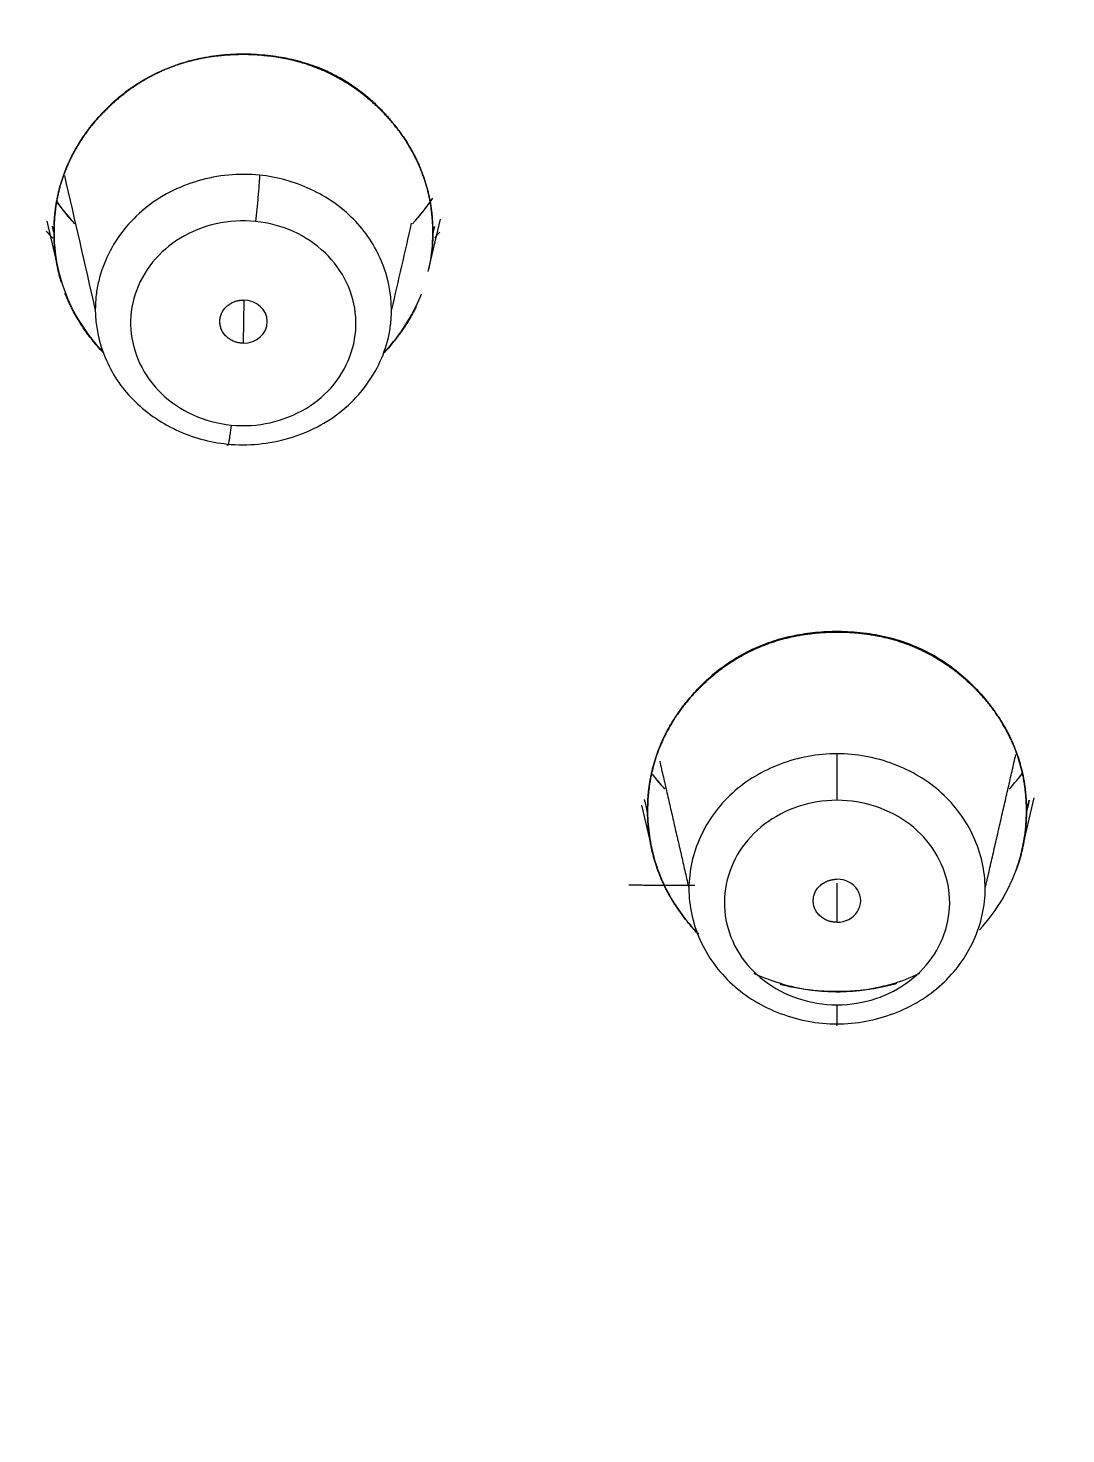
# Model space of a CAD drawing. Header units: millimetres. Extents: x 8883 to 11259, y -10160 to -6800.
# Drawn here: x 9728.3 to 9737.04, y -8427.36 to -8415.51 of the extents above; entities that cross this region are included whole.
import ezdxf

# ---------------------------------------------------------------- set-up
doc = ezdxf.new("R2010")
doc.units = ezdxf.units.MM
doc.layers.add('DIM', color=5, linetype='Continuous', lineweight=13)
doc.styles.add('ARIAL', font='arial.ttf')
doc.dimstyles.get("Standard").update_dxf_attribs({"dimtxt": 15, "dimasz": 15, "dimexe": 0.18, "dimexo": 0.0625, "dimgap": 4, "dimtad": 0, "dimdec": 1, "dimdsep": 46, "dimtxsty": 'ARIAL', "dimcen": 0, "dimclrd": 5, "dimclre": 5, "dimclrt": 5, "dimadec": 0, "dimazin": 0, "dimtfac": 1, "dimtdec": 1, "dimtofl": 0, "dimtmove": 0, "dimatfit": 3, "dimfxl": 1, "dimtolj": 1, "dimtzin": 0, "dimarcsym": 0})

# ---------------------------------------------------------------- blocks, each defined once
blk = doc.blocks.new('*D185')
at = {"layer": 'Defpoints', "color": 0, "transparency": 16777216}
for p in [(9678.596, -7626.145), (9989.37, -9683.127), (10114.894, -9683.127)]:
    blk.add_point(p, dxfattribs=at)
at = {"layer": 'DIM', "color": 5, "lineweight": -2, "transparency": 16777216}
for p, q in [((9678.658, -7626.145), (10115.074, -7626.145)), ((10114.894, -7644.145), (10114.894, -8614.508)), ((10114.894, -9665.127), (10114.894, -8694.764)), ((9989.433, -9683.127), (10115.074, -9683.127))]:
    blk.add_line(p, q, dxfattribs=at)
at = {"layer": 'DIM', "color": 5, "transparency": 16777216}
for points in [[(10111.894, -7644.145), (10117.894, -7644.145), (10114.894, -7626.145)], [(10111.894, -9665.127), (10117.894, -9665.127), (10114.894, -9683.127)]]:
    blk.add_solid(points, dxfattribs=at)
at = {"layer": 'DIM', "color": 5, "transparency": 16777216, "insert": (10114.894, -8654.636), "char_height": 18, "attachment_point": 5, "rotation": 90, "style": 'ARIAL'}
blk.add_mtext('\\A1;(2280)', dxfattribs=at)

msp = doc.modelspace()

# ---------------------------------------------------------------- linework, layer by layer
at = {"linetype": 'Continuous', "lineweight": 18}
for p, q in [((9728.453, -8417.14), (9728.552, -8417.558)), ((9731.668, -8417.563), (9731.772, -8417.122)), ((9733.465, -8422.063), (9733.554, -8422.445)), ((9736.67, -8422.445), (9736.774, -8422.002))]:
    msp.add_line(p, q, dxfattribs=at)
at = {"linetype": 'Continuous', "lineweight": 13}
msp.add_line((9730.111, -8418.168), (9730.115, -8417.804), dxfattribs=at)
at = {"linetype": 'Continuous', "lineweight": 18}
for centre, major_axis, ratio, start_param, end_param in [((9730.111, -8416.037), (1.873, 0), 0.924527, 5.576032, 5.730657), ((9730.111, -8416.037), (-1.873, 0), 0.924527, 2.455204, 2.587347), ((9730.111, -8416.037), (-1.873, 0), 0.924527, 0.571377, 0.707104), ((9730.111, -8416.037), (1.873, 0), 0.924527, 3.713657, 3.827932), ((9730.111, -8415.933), (-2.171, 0), 0.924527, 0.698464, 0.737587), ((9730.111, -8415.933), (-2.171, 0), 0.924527, 2.406705, 2.43768), ((9730.111, -8417.986), (-0.2, 0.002), 0.909099, 1.579965, 4.721555), ((9735.112, -8420.791), (-1.902, 0), 0.924527, 0.61104, 0.702097), ((9735.112, -8420.791), (1.902, 0), 0.924527, 3.755087, 3.823711), ((9735.112, -8420.791), (1.902, 0), 0.924527, 5.581187, 5.681423), ((9735.112, -8422.868), (-0.2, 0), 0.907301, 1.570796, 4.712389)]:
    msp.add_ellipse(centre, major_axis=major_axis, ratio=ratio, start_param=start_param, end_param=end_param, dxfattribs=at)
for points, knots in [([(9728.514, -8417.239), (9728.514, -8417.232), (9728.514, -8417.22), (9728.514, -8417.201), (9728.514, -8417.183), (9728.515, -8417.164), (9728.516, -8417.146), (9728.517, -8417.127), (9728.518, -8417.109), (9728.52, -8417.091), (9728.522, -8417.072), (9728.524, -8417.054), (9728.526, -8417.036), (9728.529, -8417.018), (9728.531, -8417), (9728.534, -8416.982), (9728.538, -8416.964), (9728.541, -8416.947), (9728.545, -8416.929), (9728.548, -8416.911), (9728.553, -8416.894), (9728.557, -8416.876), (9728.561, -8416.859), (9728.566, -8416.841), (9728.571, -8416.824), (9728.576, -8416.807), (9728.582, -8416.79), (9728.588, -8416.773), (9728.593, -8416.756), (9728.6, -8416.739), (9728.606, -8416.722), (9728.613, -8416.705), (9728.619, -8416.688), (9728.626, -8416.671), (9728.634, -8416.655), (9728.641, -8416.638), (9728.649, -8416.622), (9728.657, -8416.605), (9728.665, -8416.589), (9728.674, -8416.572), (9728.682, -8416.556), (9728.691, -8416.54), (9728.7, -8416.524), (9728.71, -8416.508), (9728.719, -8416.492), (9728.729, -8416.476), (9728.739, -8416.46), (9728.749, -8416.444), (9728.76, -8416.429), (9728.771, -8416.413), (9728.782, -8416.397), (9728.793, -8416.382), (9728.804, -8416.366), (9728.816, -8416.351), (9728.864, -8416.289), (9728.954, -8416.188), (9729.098, -8416.059), (9729.257, -8415.951), (9729.427, -8415.864), (9729.605, -8415.798), (9729.788, -8415.753), (9729.978, -8415.73), (9730.139, -8415.727), (9730.268, -8415.735), (9730.361, -8415.745), (9730.452, -8415.76), (9730.541, -8415.779), (9730.627, -8415.803), (9730.711, -8415.831), (9730.792, -8415.863), (9730.871, -8415.901), (9730.947, -8415.942), (9731.02, -8415.988), (9731.091, -8416.039), (9731.159, -8416.093), (9731.225, -8416.153), (9731.289, -8416.217), (9731.349, -8416.285), (9731.396, -8416.344), (9731.431, -8416.391), (9731.455, -8416.425), (9731.478, -8416.459), (9731.499, -8416.494), (9731.52, -8416.529), (9731.539, -8416.564), (9731.558, -8416.599), (9731.575, -8416.635), (9731.591, -8416.671), (9731.606, -8416.707), (9731.62, -8416.744), (9731.633, -8416.78), (9731.645, -8416.818), (9731.656, -8416.855), (9731.666, -8416.893), (9731.675, -8416.93), (9731.682, -8416.969), (9731.689, -8417.007), (9731.694, -8417.046), (9731.699, -8417.085), (9731.702, -8417.124), (9731.704, -8417.164), (9731.706, -8417.204), (9731.706, -8417.23), (9731.706, -8417.244)], [0, 0, 0, 0, 0.003945, 0.007876, 0.011795, 0.015702, 0.019596, 0.02348, 0.027353, 0.031216, 0.035069, 0.038913, 0.042749, 0.046577, 0.050397, 0.054211, 0.058018, 0.06182, 0.065617, 0.069409, 0.073197, 0.076982, 0.080765, 0.084545, 0.088324, 0.092101, 0.095879, 0.099656, 0.103434, 0.107214, 0.110996, 0.11478, 0.118567, 0.122359, 0.126154, 0.129955, 0.13376, 0.137573, 0.141391, 0.145217, 0.149051, 0.152893, 0.156744, 0.160605, 0.164475, 0.168357, 0.172249, 0.176153, 0.18007, 0.183999, 0.187941, 0.191898, 0.195868, 0.199854, 0.203854, 0.244147, 0.28333, 0.321964, 0.360627, 0.398122, 0.435523, 0.473329, 0.512022, 0.531109, 0.549792, 0.568121, 0.586148, 0.603929, 0.621523, 0.638991, 0.656395, 0.6738, 0.691269, 0.708868, 0.726659, 0.744702, 0.763058, 0.781783, 0.80093, 0.809575, 0.818147, 0.82665, 0.835091, 0.843475, 0.851808, 0.860097, 0.868346, 0.876563, 0.884752, 0.892921, 0.901076, 0.909223, 0.917367, 0.925515, 0.933674, 0.941848, 0.950044, 0.958268, 0.966525, 0.974822, 0.983163, 0.991554, 1, 1, 1, 1]), ([(9731.706, -8417.244), (9731.706, -8417.237), (9731.706, -8417.225), (9731.706, -8417.205), (9731.705, -8417.186), (9731.705, -8417.167), (9731.704, -8417.148), (9731.702, -8417.128), (9731.701, -8417.109), (9731.699, -8417.09), (9731.697, -8417.071), (9731.695, -8417.052), (9731.692, -8417.032), (9731.69, -8417.013), (9731.687, -8416.994), (9731.683, -8416.975), (9731.68, -8416.956), (9731.676, -8416.937), (9731.672, -8416.919), (9731.668, -8416.9), (9731.663, -8416.881), (9731.658, -8416.862), (9731.653, -8416.844), (9731.648, -8416.825), (9731.642, -8416.806), (9731.636, -8416.788), (9731.63, -8416.77), (9731.623, -8416.751), (9731.617, -8416.733), (9731.61, -8416.715), (9731.602, -8416.697), (9731.595, -8416.678), (9731.587, -8416.661), (9731.579, -8416.643), (9731.571, -8416.625), (9731.562, -8416.607), (9731.553, -8416.59), (9731.544, -8416.572), (9731.535, -8416.555), (9731.525, -8416.537), (9731.515, -8416.52), (9731.505, -8416.503), (9731.495, -8416.486), (9731.484, -8416.469), (9731.473, -8416.452), (9731.462, -8416.435), (9731.45, -8416.419), (9731.439, -8416.402), (9731.427, -8416.386), (9731.415, -8416.37), (9731.402, -8416.354), (9731.389, -8416.338), (9731.377, -8416.322), (9731.363, -8416.306), (9731.35, -8416.291), (9731.336, -8416.275), (9731.322, -8416.26), (9731.308, -8416.245), (9731.294, -8416.23), (9731.279, -8416.215), (9731.265, -8416.2), (9731.25, -8416.186), (9731.234, -8416.171), (9731.219, -8416.157), (9731.204, -8416.143), (9731.189, -8416.13), (9731.173, -8416.116), (9731.157, -8416.103), (9731.142, -8416.09), (9731.126, -8416.078), (9731.11, -8416.065), (9731.094, -8416.053), (9731.078, -8416.041), (9731.062, -8416.029), (9731.045, -8416.018), (9731.029, -8416.006), (9731.013, -8415.995), (9730.996, -8415.985), (9730.979, -8415.974), (9730.963, -8415.964), (9730.946, -8415.954), (9730.929, -8415.944), (9730.912, -8415.934), (9730.894, -8415.925), (9730.877, -8415.916), (9730.86, -8415.907), (9730.842, -8415.898), (9730.825, -8415.889), (9730.807, -8415.881), (9730.79, -8415.873), (9730.772, -8415.865), (9730.754, -8415.858), (9730.736, -8415.851), (9730.718, -8415.843), (9730.699, -8415.837), (9730.681, -8415.83), (9730.663, -8415.823), (9730.644, -8415.817), (9730.626, -8415.811), (9730.607, -8415.806), (9730.588, -8415.8), (9730.569, -8415.795), (9730.551, -8415.79), (9730.532, -8415.785), (9730.512, -8415.78), (9730.493, -8415.776), (9730.474, -8415.772), (9730.454, -8415.768), (9730.435, -8415.764), (9730.415, -8415.761), (9730.396, -8415.757), (9730.376, -8415.754), (9730.356, -8415.752), (9730.336, -8415.749), (9730.316, -8415.747), (9730.296, -8415.745), (9730.276, -8415.743), (9730.255, -8415.741), (9730.235, -8415.739), (9730.215, -8415.738), (9730.194, -8415.737), (9730.173, -8415.736), (9730.153, -8415.736), (9730.132, -8415.735), (9730.111, -8415.735), (9730.09, -8415.735), (9730.069, -8415.736), (9730.048, -8415.736), (9730.028, -8415.737), (9730.007, -8415.738), (9729.987, -8415.739), (9729.967, -8415.74), (9729.947, -8415.742), (9729.926, -8415.744), (9729.907, -8415.746), (9729.887, -8415.748), (9729.867, -8415.75), (9729.847, -8415.753), (9729.828, -8415.756), (9729.808, -8415.759), (9729.789, -8415.762), (9729.77, -8415.766), (9729.751, -8415.77), (9729.732, -8415.774), (9729.713, -8415.778), (9729.694, -8415.782), (9729.675, -8415.787), (9729.657, -8415.792), (9729.638, -8415.797), (9729.62, -8415.802), (9729.602, -8415.807), (9729.584, -8415.813), (9729.566, -8415.819), (9729.548, -8415.825), (9729.53, -8415.831), (9729.512, -8415.838), (9729.495, -8415.844), (9729.477, -8415.851), (9729.46, -8415.858), (9729.442, -8415.866), (9729.425, -8415.873), (9729.408, -8415.881), (9729.391, -8415.889), (9729.374, -8415.897), (9729.358, -8415.905), (9729.341, -8415.914), (9729.324, -8415.923), (9729.308, -8415.932), (9729.291, -8415.941), (9729.275, -8415.95), (9729.259, -8415.96), (9729.243, -8415.97), (9729.227, -8415.98), (9729.211, -8415.99), (9729.195, -8416), (9729.18, -8416.011), (9729.164, -8416.022), (9729.149, -8416.033), (9729.134, -8416.044), (9729.118, -8416.055), (9729.103, -8416.067), (9729.088, -8416.079), (9729.073, -8416.091), (9729.058, -8416.103), (9729.044, -8416.116), (9729.029, -8416.128), (9729.015, -8416.141), (9729, -8416.154), (9728.986, -8416.167), (9728.972, -8416.181), (9728.958, -8416.194), (9728.944, -8416.208), (9728.93, -8416.222), (9728.916, -8416.236), (9728.903, -8416.25), (9728.89, -8416.264), (9728.877, -8416.278), (9728.865, -8416.293), (9728.852, -8416.307), (9728.84, -8416.322), (9728.828, -8416.337), (9728.816, -8416.352), (9728.805, -8416.366), (9728.793, -8416.381), (9728.782, -8416.397), (9728.772, -8416.412), (9728.761, -8416.427), (9728.75, -8416.442), (9728.74, -8416.458), (9728.73, -8416.473), (9728.721, -8416.489), (9728.711, -8416.505), (9728.702, -8416.52), (9728.693, -8416.536), (9728.684, -8416.552), (9728.676, -8416.568), (9728.667, -8416.584), (9728.659, -8416.6), (9728.651, -8416.616), (9728.643, -8416.632), (9728.636, -8416.649), (9728.629, -8416.665), (9728.622, -8416.681), (9728.615, -8416.698), (9728.609, -8416.714), (9728.602, -8416.731), (9728.596, -8416.747), (9728.59, -8416.764), (9728.585, -8416.781), (9728.579, -8416.797), (9728.574, -8416.814), (9728.569, -8416.831), (9728.564, -8416.848), (9728.56, -8416.865), (9728.556, -8416.882), (9728.551, -8416.898), (9728.548, -8416.915), (9728.544, -8416.932), (9728.54, -8416.949), (9728.537, -8416.966), (9728.534, -8416.983), (9728.531, -8417), (9728.529, -8417.017), (9728.526, -8417.034), (9728.524, -8417.051), (9728.522, -8417.068), (9728.521, -8417.086), (9728.519, -8417.103), (9728.518, -8417.12), (9728.517, -8417.137), (9728.516, -8417.154), (9728.515, -8417.171), (9728.514, -8417.188), (9728.514, -8417.205), (9728.514, -8417.222), (9728.514, -8417.233), (9728.514, -8417.239)], [0, 0, 0, 0, 0.00406, 0.008119, 0.012177, 0.016235, 0.020293, 0.02435, 0.028407, 0.032464, 0.036521, 0.040578, 0.044635, 0.048693, 0.052751, 0.05681, 0.06087, 0.064931, 0.068993, 0.073056, 0.077121, 0.081187, 0.085256, 0.089326, 0.093399, 0.097474, 0.101552, 0.105632, 0.109716, 0.113803, 0.117893, 0.121987, 0.126085, 0.130187, 0.134293, 0.138404, 0.14252, 0.14664, 0.150766, 0.154897, 0.159033, 0.163176, 0.167324, 0.171478, 0.175639, 0.179807, 0.183981, 0.188162, 0.19235, 0.196545, 0.200748, 0.204958, 0.209176, 0.213402, 0.217637, 0.221879, 0.226129, 0.230389, 0.234656, 0.238932, 0.243217, 0.247504, 0.251771, 0.256016, 0.260239, 0.264443, 0.268626, 0.27279, 0.276935, 0.281062, 0.285172, 0.289265, 0.293341, 0.297403, 0.301449, 0.305482, 0.309501, 0.313507, 0.317501, 0.321483, 0.325455, 0.329417, 0.333369, 0.337313, 0.341248, 0.345176, 0.349098, 0.353013, 0.356924, 0.360829, 0.364731, 0.36863, 0.372526, 0.37642, 0.380313, 0.384206, 0.388099, 0.391993, 0.395889, 0.399787, 0.403687, 0.407592, 0.4115, 0.415414, 0.419333, 0.423259, 0.427191, 0.43113, 0.435078, 0.439035, 0.443, 0.446976, 0.450962, 0.45496, 0.458969, 0.46299, 0.467024, 0.471072, 0.475133, 0.479209, 0.4833, 0.487407, 0.491529, 0.495669, 0.499825, 0.50398, 0.508113, 0.512227, 0.51632, 0.520394, 0.524449, 0.528485, 0.532504, 0.536506, 0.540491, 0.544461, 0.548415, 0.552354, 0.556279, 0.56019, 0.564089, 0.567975, 0.571849, 0.575713, 0.579566, 0.583409, 0.587242, 0.591068, 0.594885, 0.598695, 0.602498, 0.606295, 0.610087, 0.613874, 0.617656, 0.621435, 0.625211, 0.628985, 0.632758, 0.636529, 0.640299, 0.64407, 0.647842, 0.651615, 0.65539, 0.659168, 0.662949, 0.666734, 0.670524, 0.674318, 0.678118, 0.681924, 0.685737, 0.689557, 0.693385, 0.697221, 0.701067, 0.704922, 0.708786, 0.712662, 0.716548, 0.720447, 0.724357, 0.72828, 0.732216, 0.736165, 0.740129, 0.744107, 0.7481, 0.752108, 0.756131, 0.760151, 0.76416, 0.768157, 0.772142, 0.776117, 0.78008, 0.784032, 0.787974, 0.791905, 0.795825, 0.799735, 0.803635, 0.807525, 0.811404, 0.815274, 0.819135, 0.822986, 0.826828, 0.83066, 0.834484, 0.838299, 0.842105, 0.845903, 0.849693, 0.853474, 0.857248, 0.861014, 0.864773, 0.868524, 0.872268, 0.876005, 0.879736, 0.883459, 0.887176, 0.890887, 0.894592, 0.898291, 0.901983, 0.905671, 0.909352, 0.913029, 0.9167, 0.920366, 0.924028, 0.927684, 0.931336, 0.934984, 0.938627, 0.942266, 0.945901, 0.949531, 0.953158, 0.956782, 0.960401, 0.964017, 0.96763, 0.971239, 0.974845, 0.978447, 0.982047, 0.985643, 0.989237, 0.992827, 0.996415, 1, 1, 1, 1]), ([(9730.245, -8416.751), (9730.245, -8416.767), (9730.243, -8416.801), (9730.239, -8416.864), (9730.234, -8416.919), (9730.229, -8416.977), (9730.221, -8417.056), (9730.215, -8417.11), (9730.212, -8417.141)], [0, 0, 0, 0, 0.249812, 0.374874, 0.499935, 0.624997, 0.750059, 1, 1, 1, 1]), ([(9728.576, -8417.655), (9728.575, -8417.652), (9728.57, -8417.638), (9728.563, -8417.611), (9728.554, -8417.576), (9728.546, -8417.54), (9728.538, -8417.503), (9728.532, -8417.466), (9728.526, -8417.429), (9728.522, -8417.392), (9728.518, -8417.354), (9728.516, -8417.316), (9728.514, -8417.277), (9728.514, -8417.252), (9728.514, -8417.239)], [0, 0, 0, 0, 0.01969, 0.106749, 0.194057, 0.28167, 0.369642, 0.458026, 0.546877, 0.636249, 0.726195, 0.816767, 0.908018, 1, 1, 1, 1]), ([(9728.514, -8417.239), (9728.514, -8417.348), (9728.527, -8417.456), (9728.577, -8417.665), (9728.614, -8417.767), (9728.708, -8417.959), (9728.766, -8418.05), (9728.862, -8418.171), (9728.894, -8418.208), (9728.928, -8418.243)], [0, 0, 0, 0, 0.28954, 0.28954, 0.579081, 0.579081, 0.868621, 0.868621, 1, 1, 1, 1]), ([(9731.668, -8417.564), (9731.672, -8417.546), (9731.676, -8417.527), (9731.697, -8417.421), (9731.706, -8417.332), (9731.706, -8417.244)], [0, 0, 0, 0, 0.173211, 0.173211, 1, 1, 1, 1]), ([(9731.706, -8417.244), (9731.706, -8417.25), (9731.706, -8417.263), (9731.705, -8417.282), (9731.705, -8417.301), (9731.704, -8417.32), (9731.703, -8417.338), (9731.701, -8417.357), (9731.7, -8417.369), (9731.7, -8417.375)], [0, 0, 0, 0, 0.144479, 0.288399, 0.431778, 0.574637, 0.716995, 0.858871, 1, 1, 1, 1]), ([(9728.928, -8418.247), (9728.895, -8418.212), (9728.856, -8418.167), (9728.811, -8418.109), (9728.788, -8418.078), (9728.766, -8418.047), (9728.745, -8418.015), (9728.725, -8417.983), (9728.706, -8417.951), (9728.687, -8417.919), (9728.67, -8417.886), (9728.653, -8417.853), (9728.638, -8417.819), (9728.623, -8417.786), (9728.613, -8417.76), (9728.607, -8417.746), (9728.606, -8417.744)], [0, 0, 0, 0, 0.235485, 0.29945, 0.36305, 0.426318, 0.489286, 0.551987, 0.614457, 0.67673, 0.738841, 0.800827, 0.862724, 0.92457, 0.986402, 1, 1, 1, 1]), ([(9731.289, -8418.25), (9731.294, -8418.245), (9731.299, -8418.24), (9731.369, -8418.166), (9731.427, -8418.091), (9731.527, -8417.935), (9731.57, -8417.853), (9731.606, -8417.763), (9731.608, -8417.758), (9731.61, -8417.753)], [0, 0, 0, 0, 0.033873, 0.033873, 0.502697, 0.502697, 0.971521, 0.971521, 1, 1, 1, 1]), ([(9728.862, -8417.88), (9728.862, -8418.019), (9728.891, -8418.158), (9728.972, -8418.354), (9729.005, -8418.417), (9729.084, -8418.536), (9729.129, -8418.592), (9729.282, -8418.747), (9729.405, -8418.833), (9729.676, -8418.961), (9729.824, -8419.003), (9729.975, -8419.018)], [0, 0, 0, 0, 0.25, 0.25, 0.375, 0.375, 0.5, 0.5, 0.75, 0.75, 1, 1, 1, 1]), ([(9729.975, -8419.018), (9730.149, -8419.035), (9730.326, -8419.018), (9730.576, -8418.945), (9730.657, -8418.912), (9730.809, -8418.833), (9730.88, -8418.787), (9731.074, -8418.627), (9731.179, -8418.494), (9731.286, -8418.275), (9731.313, -8418.199), (9731.341, -8418.082), (9731.347, -8418.042), (9731.356, -8417.963), (9731.358, -8417.923), (9731.358, -8417.883)], [0, 0, 0, 0, 0.25, 0.25, 0.375, 0.375, 0.5, 0.5, 0.75, 0.75, 0.875, 0.875, 0.9375, 0.9375, 1, 1, 1, 1]), ([(9731.568, -8417.855), (9731.566, -8417.858), (9731.562, -8417.867), (9731.555, -8417.881), (9731.547, -8417.897), (9731.538, -8417.913), (9731.529, -8417.929), (9731.52, -8417.945), (9731.511, -8417.961), (9731.502, -8417.977), (9731.492, -8417.993), (9731.482, -8418.009), (9731.472, -8418.024), (9731.461, -8418.04), (9731.451, -8418.055), (9731.44, -8418.071), (9731.429, -8418.086), (9731.418, -8418.101), (9731.406, -8418.116), (9731.395, -8418.132), (9731.369, -8418.164), (9731.337, -8418.203), (9731.307, -8418.236), (9731.295, -8418.248)], [0, 0, 0, 0, 0.021664, 0.059968, 0.098317, 0.136716, 0.175171, 0.213687, 0.252271, 0.290927, 0.329662, 0.36848, 0.407388, 0.44639, 0.485491, 0.524698, 0.564015, 0.603448, 0.643001, 0.68268, 0.72249, 0.898149, 1, 1, 1, 1]), ([(9733.516, -8422.123), (9733.516, -8422.116), (9733.516, -8422.103), (9733.516, -8422.084), (9733.517, -8422.064), (9733.517, -8422.045), (9733.518, -8422.026), (9733.519, -8422.007), (9733.521, -8421.988), (9733.522, -8421.969), (9733.524, -8421.95), (9733.526, -8421.931), (9733.529, -8421.912), (9733.531, -8421.893), (9733.534, -8421.874), (9733.537, -8421.856), (9733.541, -8421.837), (9733.544, -8421.819), (9733.548, -8421.8), (9733.552, -8421.782), (9733.556, -8421.764), (9733.561, -8421.745), (9733.566, -8421.727), (9733.571, -8421.709), (9733.576, -8421.691), (9733.582, -8421.673), (9733.587, -8421.655), (9733.593, -8421.638), (9733.6, -8421.62), (9733.606, -8421.602), (9733.613, -8421.584), (9733.62, -8421.567), (9733.627, -8421.549), (9733.635, -8421.532), (9733.643, -8421.515), (9733.651, -8421.497), (9733.659, -8421.48), (9733.668, -8421.463), (9733.676, -8421.446), (9733.685, -8421.429), (9733.695, -8421.412), (9733.704, -8421.395), (9733.714, -8421.378), (9733.724, -8421.362), (9733.735, -8421.345), (9733.745, -8421.328), (9733.756, -8421.312), (9733.767, -8421.295), (9733.778, -8421.279), (9733.79, -8421.263), (9733.802, -8421.246), (9733.814, -8421.23), (9733.826, -8421.214), (9733.839, -8421.198), (9733.879, -8421.149), (9733.948, -8421.07), (9734.054, -8420.97), (9734.167, -8420.881), (9734.287, -8420.804), (9734.423, -8420.734), (9734.577, -8420.674), (9734.751, -8420.628), (9734.932, -8420.602), (9735.128, -8420.593), (9735.332, -8420.605), (9735.537, -8420.641), (9735.731, -8420.702), (9735.912, -8420.786), (9736.081, -8420.895), (9736.237, -8421.028), (9736.34, -8421.14), (9736.4, -8421.217), (9736.425, -8421.25), (9736.449, -8421.283), (9736.472, -8421.316), (9736.493, -8421.35), (9736.514, -8421.384), (9736.533, -8421.418), (9736.552, -8421.453), (9736.569, -8421.488), (9736.586, -8421.523), (9736.601, -8421.558), (9736.615, -8421.594), (9736.629, -8421.63), (9736.641, -8421.666), (9736.652, -8421.703), (9736.662, -8421.739), (9736.672, -8421.777), (9736.68, -8421.814), (9736.687, -8421.852), (9736.693, -8421.889), (9736.698, -8421.928), (9736.702, -8421.966), (9736.705, -8422.005), (9736.708, -8422.044), (9736.709, -8422.083), (9736.709, -8422.109), (9736.709, -8422.123)], [0, 0, 0, 0, 0.004071, 0.008129, 0.012173, 0.016205, 0.020224, 0.024231, 0.028228, 0.032214, 0.03619, 0.040157, 0.044116, 0.048066, 0.05201, 0.055946, 0.059877, 0.063802, 0.067722, 0.071639, 0.075551, 0.079462, 0.08337, 0.087277, 0.091183, 0.095089, 0.098996, 0.102904, 0.106814, 0.110727, 0.114644, 0.118564, 0.12249, 0.126421, 0.130358, 0.134303, 0.138254, 0.142215, 0.146184, 0.150163, 0.154152, 0.158152, 0.162165, 0.166189, 0.170227, 0.174278, 0.178344, 0.182424, 0.186521, 0.190634, 0.194763, 0.198911, 0.203076, 0.207261, 0.211465, 0.241941, 0.271518, 0.300424, 0.328895, 0.357178, 0.392293, 0.427767, 0.464026, 0.501462, 0.544005, 0.585008, 0.62506, 0.664813, 0.704955, 0.74618, 0.789146, 0.797674, 0.806124, 0.814501, 0.822811, 0.831059, 0.83925, 0.84739, 0.855485, 0.86354, 0.871562, 0.879556, 0.887527, 0.895482, 0.903426, 0.911366, 0.919307, 0.927255, 0.935215, 0.943194, 0.951196, 0.959227, 0.967292, 0.975397, 0.983547, 0.991746, 1, 1, 1, 1]), ([(9736.709, -8422.123), (9736.709, -8422.116), (9736.709, -8422.102), (9736.709, -8422.082), (9736.708, -8422.062), (9736.707, -8422.042), (9736.706, -8422.022), (9736.705, -8422.001), (9736.703, -8421.981), (9736.702, -8421.961), (9736.699, -8421.941), (9736.697, -8421.921), (9736.694, -8421.901), (9736.691, -8421.881), (9736.688, -8421.861), (9736.684, -8421.841), (9736.681, -8421.821), (9736.676, -8421.801), (9736.672, -8421.781), (9736.667, -8421.761), (9736.662, -8421.742), (9736.657, -8421.722), (9736.651, -8421.702), (9736.645, -8421.683), (9736.639, -8421.663), (9736.633, -8421.644), (9736.626, -8421.625), (9736.619, -8421.605), (9736.612, -8421.586), (9736.604, -8421.567), (9736.596, -8421.548), (9736.588, -8421.529), (9736.579, -8421.51), (9736.57, -8421.491), (9736.561, -8421.473), (9736.552, -8421.454), (9736.542, -8421.436), (9736.532, -8421.417), (9736.522, -8421.399), (9736.511, -8421.381), (9736.5, -8421.363), (9736.489, -8421.345), (9736.478, -8421.327), (9736.466, -8421.309), (9736.454, -8421.292), (9736.441, -8421.274), (9736.429, -8421.257), (9736.416, -8421.24), (9736.403, -8421.223), (9736.389, -8421.206), (9736.376, -8421.189), (9736.362, -8421.173), (9736.347, -8421.156), (9736.333, -8421.14), (9736.318, -8421.124), (9736.303, -8421.108), (9736.288, -8421.092), (9736.272, -8421.076), (9736.256, -8421.06), (9736.24, -8421.045), (9736.224, -8421.03), (9736.208, -8421.015), (9736.191, -8421.001), (9736.175, -8420.987), (9736.158, -8420.973), (9736.142, -8420.959), (9736.125, -8420.945), (9736.108, -8420.932), (9736.091, -8420.919), (9736.074, -8420.907), (9736.057, -8420.894), (9736.039, -8420.882), (9736.022, -8420.87), (9736.004, -8420.859), (9735.986, -8420.847), (9735.969, -8420.836), (9735.951, -8420.825), (9735.932, -8420.815), (9735.914, -8420.804), (9735.896, -8420.794), (9735.878, -8420.785), (9735.859, -8420.775), (9735.84, -8420.766), (9735.822, -8420.757), (9735.803, -8420.748), (9735.784, -8420.74), (9735.765, -8420.731), (9735.745, -8420.723), (9735.726, -8420.716), (9735.707, -8420.708), (9735.687, -8420.701), (9735.667, -8420.694), (9735.648, -8420.688), (9735.628, -8420.681), (9735.608, -8420.675), (9735.588, -8420.669), (9735.567, -8420.664), (9735.547, -8420.658), (9735.527, -8420.653), (9735.506, -8420.648), (9735.485, -8420.644), (9735.464, -8420.639), (9735.444, -8420.635), (9735.423, -8420.632), (9735.401, -8420.628), (9735.38, -8420.625), (9735.359, -8420.622), (9735.337, -8420.619), (9735.316, -8420.617), (9735.294, -8420.614), (9735.272, -8420.612), (9735.25, -8420.611), (9735.228, -8420.609), (9735.206, -8420.608), (9735.184, -8420.607), (9735.161, -8420.606), (9735.139, -8420.606), (9735.116, -8420.606), (9735.094, -8420.606), (9735.071, -8420.606), (9735.049, -8420.607), (9735.027, -8420.608), (9735.005, -8420.609), (9734.982, -8420.61), (9734.961, -8420.612), (9734.939, -8420.613), (9734.917, -8420.616), (9734.896, -8420.618), (9734.874, -8420.621), (9734.853, -8420.624), (9734.832, -8420.627), (9734.81, -8420.63), (9734.79, -8420.634), (9734.769, -8420.638), (9734.748, -8420.642), (9734.727, -8420.646), (9734.707, -8420.651), (9734.687, -8420.656), (9734.666, -8420.661), (9734.646, -8420.666), (9734.626, -8420.672), (9734.606, -8420.678), (9734.586, -8420.684), (9734.567, -8420.691), (9734.547, -8420.697), (9734.528, -8420.704), (9734.509, -8420.712), (9734.489, -8420.719), (9734.47, -8420.727), (9734.451, -8420.735), (9734.433, -8420.743), (9734.414, -8420.751), (9734.395, -8420.76), (9734.377, -8420.769), (9734.358, -8420.778), (9734.34, -8420.788), (9734.322, -8420.798), (9734.304, -8420.808), (9734.286, -8420.818), (9734.268, -8420.828), (9734.251, -8420.839), (9734.233, -8420.85), (9734.216, -8420.861), (9734.199, -8420.873), (9734.181, -8420.884), (9734.164, -8420.896), (9734.147, -8420.909), (9734.131, -8420.921), (9734.114, -8420.934), (9734.097, -8420.947), (9734.081, -8420.96), (9734.065, -8420.974), (9734.048, -8420.987), (9734.032, -8421.001), (9734.016, -8421.015), (9734, -8421.03), (9733.985, -8421.045), (9733.969, -8421.06), (9733.954, -8421.075), (9733.938, -8421.09), (9733.923, -8421.106), (9733.909, -8421.121), (9733.894, -8421.137), (9733.88, -8421.153), (9733.866, -8421.169), (9733.852, -8421.185), (9733.839, -8421.201), (9733.826, -8421.218), (9733.813, -8421.234), (9733.8, -8421.251), (9733.788, -8421.268), (9733.776, -8421.285), (9733.764, -8421.302), (9733.752, -8421.319), (9733.741, -8421.336), (9733.73, -8421.354), (9733.719, -8421.371), (9733.709, -8421.389), (9733.699, -8421.406), (9733.689, -8421.424), (9733.679, -8421.442), (9733.67, -8421.46), (9733.661, -8421.478), (9733.652, -8421.496), (9733.644, -8421.514), (9733.635, -8421.533), (9733.627, -8421.551), (9733.62, -8421.569), (9733.612, -8421.588), (9733.605, -8421.606), (9733.598, -8421.625), (9733.592, -8421.644), (9733.586, -8421.662), (9733.58, -8421.681), (9733.574, -8421.7), (9733.569, -8421.719), (9733.563, -8421.738), (9733.559, -8421.757), (9733.554, -8421.776), (9733.55, -8421.795), (9733.545, -8421.814), (9733.542, -8421.833), (9733.538, -8421.853), (9733.535, -8421.872), (9733.532, -8421.891), (9733.529, -8421.91), (9733.527, -8421.93), (9733.524, -8421.949), (9733.523, -8421.968), (9733.521, -8421.988), (9733.519, -8422.007), (9733.518, -8422.026), (9733.517, -8422.046), (9733.517, -8422.065), (9733.516, -8422.084), (9733.516, -8422.104), (9733.516, -8422.117), (9733.516, -8422.123)], [0, 0, 0, 0, 0.004223, 0.008447, 0.012671, 0.016896, 0.021122, 0.025349, 0.029577, 0.033806, 0.038036, 0.042268, 0.046501, 0.050736, 0.054974, 0.059213, 0.063454, 0.067698, 0.071945, 0.076194, 0.080447, 0.084703, 0.088962, 0.093225, 0.097492, 0.101763, 0.106039, 0.110319, 0.114605, 0.118895, 0.123191, 0.127492, 0.1318, 0.136113, 0.140433, 0.144759, 0.149093, 0.153433, 0.157781, 0.162137, 0.1665, 0.170872, 0.175252, 0.17964, 0.184038, 0.188444, 0.19286, 0.197285, 0.20172, 0.206165, 0.210619, 0.215084, 0.21956, 0.224046, 0.228543, 0.233051, 0.237569, 0.242099, 0.246638, 0.251158, 0.255656, 0.260131, 0.264584, 0.269017, 0.273429, 0.277822, 0.282196, 0.286552, 0.29089, 0.295213, 0.299519, 0.303811, 0.308088, 0.312352, 0.316604, 0.320843, 0.325072, 0.329291, 0.3335, 0.3377, 0.341893, 0.346079, 0.350259, 0.354434, 0.358605, 0.362772, 0.366936, 0.371098, 0.37526, 0.379421, 0.383583, 0.387747, 0.391912, 0.396081, 0.400254, 0.404432, 0.408615, 0.412805, 0.417003, 0.421208, 0.425422, 0.429646, 0.43388, 0.438125, 0.442383, 0.446653, 0.450937, 0.455235, 0.459548, 0.463876, 0.468222, 0.472584, 0.476964, 0.481363, 0.485781, 0.490219, 0.494677, 0.499157, 0.503643, 0.508107, 0.512548, 0.516967, 0.521366, 0.525744, 0.530103, 0.534442, 0.538763, 0.543067, 0.547354, 0.551624, 0.55588, 0.560121, 0.564348, 0.568562, 0.572764, 0.576955, 0.581134, 0.585304, 0.589465, 0.593617, 0.597763, 0.601901, 0.606033, 0.610161, 0.614284, 0.618403, 0.62252, 0.626636, 0.63075, 0.634864, 0.638978, 0.643094, 0.647213, 0.651334, 0.655459, 0.659589, 0.663724, 0.667865, 0.672013, 0.676169, 0.680334, 0.684507, 0.688691, 0.692886, 0.697092, 0.70131, 0.705542, 0.709787, 0.714046, 0.718321, 0.722611, 0.726918, 0.731242, 0.735584, 0.739944, 0.744324, 0.748723, 0.753142, 0.757578, 0.762005, 0.76642, 0.770822, 0.775213, 0.779591, 0.783958, 0.788313, 0.792656, 0.796989, 0.80131, 0.805621, 0.809921, 0.81421, 0.818489, 0.822759, 0.827018, 0.831268, 0.835508, 0.839739, 0.843962, 0.848176, 0.852381, 0.856578, 0.860767, 0.864948, 0.869122, 0.873289, 0.877449, 0.881601, 0.885748, 0.889888, 0.894022, 0.898149, 0.902272, 0.906389, 0.9105, 0.914607, 0.918709, 0.922806, 0.926899, 0.930987, 0.935072, 0.939152, 0.943229, 0.947303, 0.951373, 0.95544, 0.959503, 0.963564, 0.967622, 0.971678, 0.975731, 0.979781, 0.983829, 0.987875, 0.991919, 0.99596, 1, 1, 1, 1]), ([(9735.112, -8421.629), (9735.112, -8421.645), (9735.112, -8421.678), (9735.112, -8421.742), (9735.112, -8421.797), (9735.112, -8421.856), (9735.112, -8421.935), (9735.112, -8421.99), (9735.112, -8422.021)], [0, 0, 0, 0, 0.249789, 0.374854, 0.49992, 0.624985, 0.750051, 1, 1, 1, 1]), ([(9733.946, -8423.153), (9733.937, -8423.144), (9733.919, -8423.124), (9733.893, -8423.095), (9733.867, -8423.064), (9733.842, -8423.033), (9733.818, -8423.002), (9733.795, -8422.971), (9733.773, -8422.939), (9733.751, -8422.907), (9733.731, -8422.874), (9733.711, -8422.842), (9733.693, -8422.809), (9733.675, -8422.775), (9733.658, -8422.742), (9733.642, -8422.708), (9733.628, -8422.674), (9733.613, -8422.639), (9733.6, -8422.604), (9733.588, -8422.569), (9733.577, -8422.534), (9733.567, -8422.498), (9733.557, -8422.462), (9733.549, -8422.425), (9733.541, -8422.389), (9733.535, -8422.351), (9733.529, -8422.314), (9733.525, -8422.276), (9733.521, -8422.238), (9733.518, -8422.2), (9733.517, -8422.162), (9733.516, -8422.136), (9733.516, -8422.123)], [0, 0, 0, 0, 0.033314, 0.068058, 0.102543, 0.136785, 0.170801, 0.204605, 0.238214, 0.271644, 0.304914, 0.338041, 0.371042, 0.403936, 0.436741, 0.469477, 0.502162, 0.534817, 0.56746, 0.600112, 0.632793, 0.665523, 0.698322, 0.731211, 0.76421, 0.79734, 0.830621, 0.864073, 0.897717, 0.931573, 0.965661, 1, 1, 1, 1]), ([(9733.516, -8422.123), (9733.517, -8422.191), (9733.522, -8422.257), (9733.541, -8422.387), (9733.554, -8422.45), (9733.589, -8422.572), (9733.61, -8422.631), (9733.658, -8422.743), (9733.686, -8422.797), (9733.775, -8422.951), (9733.845, -8423.043), (9733.929, -8423.132), (9733.937, -8423.141), (9733.945, -8423.149)], [0, 0, 0, 0, 0.160836, 0.160836, 0.321673, 0.321673, 0.482509, 0.482509, 0.643345, 0.643345, 0.965018, 0.965018, 1, 1, 1, 1]), ([(9736.313, -8423.114), (9736.313, -8423.114), (9736.313, -8423.114), (9736.387, -8423.034), (9736.456, -8422.942), (9736.543, -8422.789), (9736.57, -8422.735), (9736.617, -8422.624), (9736.638, -8422.566), (9736.672, -8422.445), (9736.685, -8422.383), (9736.703, -8422.255), (9736.708, -8422.189), (9736.709, -8422.123)], [0, 0, 0, 0, 0.000084, 0.000084, 0.333389, 0.333389, 0.500042, 0.500042, 0.666695, 0.666695, 0.833347, 0.833347, 1, 1, 1, 1]), ([(9736.709, -8422.123), (9736.709, -8422.129), (9736.709, -8422.143), (9736.708, -8422.164), (9736.707, -8422.184), (9736.706, -8422.204), (9736.705, -8422.224), (9736.703, -8422.244), (9736.701, -8422.264), (9736.699, -8422.284), (9736.697, -8422.304), (9736.694, -8422.324), (9736.691, -8422.344), (9736.688, -8422.363), (9736.684, -8422.383), (9736.681, -8422.402), (9736.677, -8422.422), (9736.672, -8422.441), (9736.668, -8422.46), (9736.663, -8422.479), (9736.658, -8422.498), (9736.653, -8422.517), (9736.647, -8422.536), (9736.638, -8422.565), (9736.629, -8422.591), (9736.622, -8422.611), (9736.62, -8422.615)], [0, 0, 0, 0, 0.04095, 0.081736, 0.122366, 0.162845, 0.20318, 0.243378, 0.283446, 0.323389, 0.363216, 0.402932, 0.442544, 0.48206, 0.521485, 0.560826, 0.600091, 0.639286, 0.678417, 0.717492, 0.756517, 0.7955, 0.834446, 0.873362, 0.97582, 1, 1, 1, 1]), ([(9733.864, -8422.764), (9733.864, -8422.913), (9733.897, -8423.062), (9734.022, -8423.339), (9734.113, -8423.466), (9734.344, -8423.677), (9734.483, -8423.761), (9734.786, -8423.875), (9734.949, -8423.906), (9735.112, -8423.906)], [0, 0, 0, 0, 0.25, 0.25, 0.5, 0.5, 0.75, 0.75, 1, 1, 1, 1]), ([(9735.112, -8423.906), (9735.276, -8423.906), (9735.439, -8423.875), (9735.742, -8423.761), (9735.881, -8423.677), (9736.111, -8423.466), (9736.203, -8423.339), (9736.328, -8423.062), (9736.361, -8422.913), (9736.361, -8422.764)], [0, 0, 0, 0, 0.25, 0.25, 0.5, 0.5, 0.75, 0.75, 1, 1, 1, 1]), ([(9734.411, -8423.478), (9734.412, -8423.479), (9734.413, -8423.48), (9734.5, -8423.52), (9734.584, -8423.55), (9734.747, -8423.596), (9734.826, -8423.611), (9734.938, -8423.626), (9734.975, -8423.629), (9735.027, -8423.632), (9735.054, -8423.634), (9735.083, -8423.634), (9735.098, -8423.634), (9735.105, -8423.635), (9735.108, -8423.635), (9735.11, -8423.635), (9735.111, -8423.635), (9735.181, -8423.635), (9735.253, -8423.63), (9735.406, -8423.61), (9735.486, -8423.594), (9735.648, -8423.548), (9735.729, -8423.518), (9735.811, -8423.48)], [0, 0, 0, 0, 0.002427, 0.002427, 0.169805, 0.169805, 0.337183, 0.337183, 0.420872, 0.420872, 0.462717, 0.483639, 0.4941, 0.499331, 0.501946, 0.501946, 0.504561, 0.504561, 0.671939, 0.671939, 0.839317, 0.839317, 1, 1, 1, 1]), ([(9735.614, -8423.567), (9735.606, -8423.569), (9735.582, -8423.576), (9735.541, -8423.586), (9735.49, -8423.598), (9735.439, -8423.608), (9735.387, -8423.616), (9735.334, -8423.623), (9735.28, -8423.628), (9735.225, -8423.632), (9735.169, -8423.634), (9735.083, -8423.635), (9734.969, -8423.631), (9734.829, -8423.616), (9734.718, -8423.595), (9734.653, -8423.579), (9734.633, -8423.573)], [0, 0, 0, 0, 0.024602, 0.076247, 0.128343, 0.180959, 0.234159, 0.288008, 0.34257, 0.397905, 0.454073, 0.511131, 0.657528, 0.798567, 0.935335, 1, 1, 1, 1]), ([(9735.112, -8423.746), (9735.112, -8423.776), (9735.112, -8423.82), (9735.112, -8423.868), (9735.112, -8423.896), (9735.112, -8423.913), (9735.112, -8423.923), (9735.112, -8423.916), (9735.112, -8423.906)], [0, 0, 0, 0, 0.249964, 0.375037, 0.50011, 0.625183, 0.750256, 1, 1, 1, 1])]:
    msp.add_open_spline(points, degree=3, knots=knots, dxfattribs=at)
at = {"linetype": 'Continuous', "lineweight": 13}
for points, degree in [([(9728.862, -8417.88), (9728.776, -8417.505), (9728.69, -8417.13), (9728.604, -8416.755)], 3), ([(9731.525, -8417.156), (9731.47, -8417.399), (9731.414, -8417.641), (9731.358, -8417.883)], 3), ([(9733.618, -8421.691), (9733.864, -8422.764)], 1), ([(9736.361, -8422.764), (9736.62, -8421.634)], 1), ([(9735.112, -8422.72), (9735.112, -8423.05)], 1)]:
    msp.add_open_spline(points, degree=degree, dxfattribs=at)
for points, knots in [([(9730.245, -8416.751), (9730.072, -8416.734), (9729.895, -8416.751), (9729.645, -8416.824), (9729.565, -8416.856), (9729.413, -8416.934), (9729.342, -8416.981), (9729.148, -8417.14), (9729.044, -8417.272), (9728.936, -8417.49), (9728.895, -8417.604), (9728.867, -8417.761), (9728.862, -8417.84), (9728.862, -8417.88)], [0, 0, 0, 0, 0.25, 0.25, 0.375, 0.375, 0.5, 0.5, 0.75, 0.75, 0.875, 0.9375, 1, 1, 1, 1]), ([(9731.358, -8417.883), (9731.357, -8417.745), (9731.328, -8417.606), (9731.247, -8417.412), (9731.213, -8417.349), (9731.135, -8417.231), (9731.089, -8417.175), (9730.937, -8417.02), (9730.814, -8416.935), (9730.543, -8416.808), (9730.396, -8416.766), (9730.245, -8416.751)], [0, 0, 0, 0, 0.25, 0.25, 0.375, 0.375, 0.5, 0.5, 0.75, 0.75, 1, 1, 1, 1]), ([(9730.006, -8418.858), (9730.003, -8418.888), (9729.997, -8418.932), (9729.99, -8418.98), (9729.985, -8419.008), (9729.981, -8419.026), (9729.977, -8419.035), (9729.976, -8419.028), (9729.975, -8419.018)], [0, 0, 0, 0, 0.249954, 0.375022, 0.500091, 0.625159, 0.750227, 1, 1, 1, 1]), ([(9735.112, -8421.629), (9734.949, -8421.629), (9734.787, -8421.659), (9734.485, -8421.773), (9734.346, -8421.856), (9734.115, -8422.066), (9734.024, -8422.192), (9733.898, -8422.467), (9733.865, -8422.616), (9733.864, -8422.764)], [0, 0, 0, 0, 0.25, 0.25, 0.5, 0.5, 0.75, 0.75, 1, 1, 1, 1]), ([(9736.361, -8422.764), (9736.36, -8422.616), (9736.326, -8422.467), (9736.201, -8422.192), (9736.109, -8422.066), (9735.879, -8421.856), (9735.74, -8421.773), (9735.438, -8421.659), (9735.275, -8421.629), (9735.112, -8421.629)], [0, 0, 0, 0, 0.25, 0.25, 0.5, 0.5, 0.75, 0.75, 1, 1, 1, 1])]:
    msp.add_open_spline(points, degree=3, knots=knots, dxfattribs=at)
at = {"linetype": 'Continuous', "lineweight": 18}
for points, degree in [([(9728.662, -8417.127), (9728.623, -8417.083), (9728.586, -8417.038), (9728.551, -8416.991)], 3), ([(9728.514, -8417.239), (9728.509, -8417.219), (9728.505, -8417.199), (9728.5, -8417.18)], 3), ([(9730.212, -8417.141), (9730.096, -8417.131), (9729.878, -8417.143), (9729.568, -8417.268), (9729.33, -8417.474), (9729.179, -8417.749), (9729.142, -8418.052), (9729.221, -8418.35), (9729.404, -8418.603), (9729.68, -8418.79), (9729.891, -8418.845), (9730.006, -8418.858)], 3), ([(9730.006, -8418.858), (9730.121, -8418.868), (9730.339, -8418.856), (9730.65, -8418.731), (9730.888, -8418.525), (9731.038, -8418.25), (9731.076, -8417.947), (9730.997, -8417.649), (9730.814, -8417.396), (9730.538, -8417.209), (9730.327, -8417.154), (9730.212, -8417.141)], 3), ([(9731.72, -8417.184), (9731.715, -8417.204), (9731.711, -8417.224), (9731.706, -8417.244)], 3), ([(9733.516, -8422.123), (9733.508, -8422.087), (9733.499, -8422.051), (9733.491, -8422.015)], 3), ([(9735.112, -8422.021), (9734.997, -8422.022), (9734.781, -8422.056), (9734.488, -8422.211), (9734.276, -8422.44), (9734.159, -8422.727), (9734.157, -8423.032), (9734.271, -8423.32), (9734.483, -8423.553), (9734.78, -8423.71), (9734.996, -8423.745), (9735.112, -8423.746)], 3), ([(9735.112, -8423.746), (9735.228, -8423.744), (9735.443, -8423.711), (9735.737, -8423.556), (9735.949, -8423.327), (9736.066, -8423.04), (9736.067, -8422.735), (9735.953, -8422.447), (9735.742, -8422.214), (9735.444, -8422.056), (9735.228, -8422.022), (9735.112, -8422.021)], 3), ([(9736.709, -8422.123), (9736.717, -8422.088), (9736.724, -8422.054), (9736.732, -8422.02)], 3), ([(9736.732, -8422.02), (9736.709, -8422.123)], 1)]:
    msp.add_open_spline(points, degree=degree, dxfattribs=at)
for points, weights in [([(9730.111, -8418.168), (9730.028, -8418.168), (9729.911, -8418.061), (9729.911, -8417.91), (9730.028, -8417.804), (9730.111, -8417.804)], [1, 0.92387940577, 0.92387940577, 0.92387940577, 0.92387940577, 1]), ([(9733.359, -8422.735), (9733.636, -8422.736), (9733.913, -8422.737)], [0.998320455933, 0.998319032444, 0.998318058795]), ([(9735.112, -8423.05), (9735.029, -8423.05), (9734.912, -8422.944), (9734.912, -8422.793), (9735.029, -8422.687), (9735.112, -8422.687)], [1, 0.923879526391, 0.923879526391, 0.923879526391, 0.923879526391, 1])]:
    msp.add_rational_spline(points, weights, degree=2, dxfattribs=at)

# ---------------------------------------------------------------- dimensions: what is measured, and where the dimension line sits
at = {"layer": 'DIM', "color": 3}
dim = msp.add_linear_dim(base=(10114.894, -9683.127), p1=(9678.596, -7626.145), p2=(9989.37, -9683.127), angle=90, text='(2280)', dimstyle='Standard', override={"dimtxt": 18, "dimasz": 18, "dimgap": 5}, dxfattribs=at)
dim.commit()
dim.dimension.update_dxf_attribs({"geometry": '*D185', "text_midpoint": (10114.894, -8654.636)})

doc.saveas('drawing.dxf')
